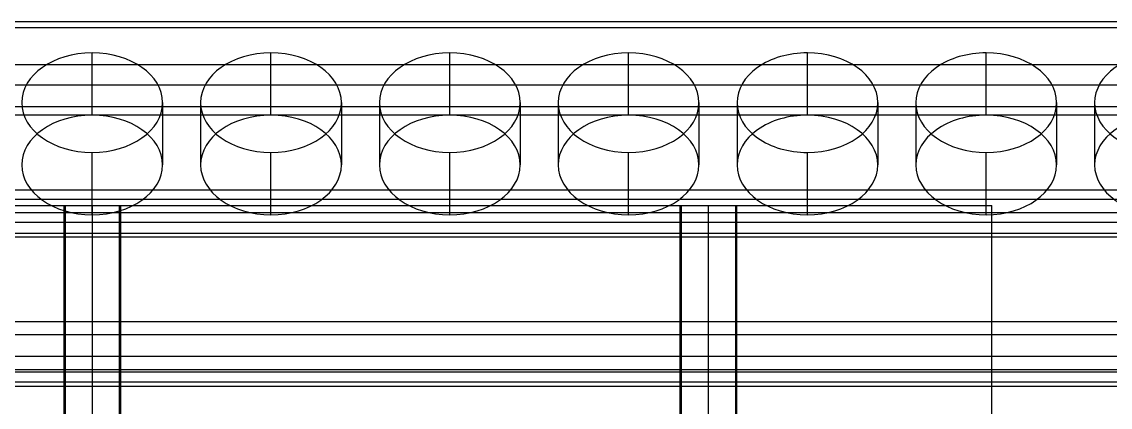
# Model space of a CAD drawing. Extents: x 0 to 290, y 0 to 931.
# Drawn here: x 176.74 to 207.66, y 698.67 to 709.62 of the extents above; entities that cross this region are included whole.
import ezdxf

# ---------------------------------------------------------------- set-up
doc = ezdxf.new("R2010")
doc.units = 0
doc.layers.add('-15N-THT. THIẾT BỊ ĐÓNG MỞ', color=40, linetype='CONTINUOUS')

# ---------------------------------------------------------------- blocks, each defined once
blk = doc.blocks.new('06 - N - SC VSD ATV630D55~D90N4')
at = {"layer": '-15N-THT. THIẾT BỊ ĐÓNG MỞ'}
for p, q in [((87.08, 243.921), (15.96, 243.921)), ((87.08, 243.746), (15.96, 243.746)), ((33.74, 241.271), (33.74, 243.038)), ((38.82, 241.271), (38.82, 243.038)), ((43.9, 241.271), (43.9, 243.038)), ((48.98, 241.271), (48.98, 243.038)), ((54.06, 241.271), (54.06, 243.038)), ((59.14, 241.271), (59.14, 243.038)), ((87.8, 242.7), (15.5, 242.7)), ((87.08, 242.119), (15.96, 242.119)), ((35.74, 241.624), (35.74, 239.856)), ((36.82, 241.624), (36.82, 239.856)), ((40.82, 241.624), (40.82, 239.856)), ((41.9, 241.624), (41.9, 239.856)), ((45.9, 241.624), (45.9, 239.856)), ((46.98, 241.624), (46.98, 239.856)), ((50.98, 241.624), (50.98, 239.856)), ((52.06, 241.624), (52.06, 239.856)), ((56.06, 241.624), (56.06, 239.856)), ((57.14, 241.624), (57.14, 239.856)), ((61.14, 241.624), (61.14, 239.856)), ((62.22, 241.624), (62.22, 239.856)), ((87.08, 241.506), (15.96, 241.506)), ((87.08, 241.271), (15.96, 241.271)), ((33.74, 238.442), (33.74, 240.21)), ((38.82, 238.442), (38.82, 240.21)), ((43.9, 238.442), (43.9, 240.21)), ((48.98, 238.442), (48.98, 240.21)), ((54.06, 238.442), (54.06, 240.21)), ((59.14, 238.442), (59.14, 240.21)), ((87.08, 239.136), (15.96, 239.136)), ((87.08, 238.877), (15.96, 238.877)), ((87.08, 238.495), (15.96, 238.495)), ((25.7, 238.7), (59.3, 238.7)), ((32.945, 221.7), (32.945, 238.7)), ((32.987, 221.7), (32.987, 238.7)), ((33.737, 238.7), (33.737, 221.7)), ((33.75, 221.7), (33.75, 238.7)), ((34.513, 221.7), (34.513, 238.7)), ((34.555, 221.7), (34.555, 238.7)), ((50.445, 221.7), (50.445, 238.7)), ((50.487, 221.7), (50.487, 238.7)), ((51.237, 238.7), (51.237, 221.7)), ((51.25, 221.7), (51.25, 238.7)), ((52.013, 238.7), (52.013, 221.7)), ((52.055, 221.7), (52.055, 238.7)), ((59.3, 238.7), (59.3, 238.7)), ((59.3, 221.7), (59.3, 238.7)), ((87.08, 238.218), (15.96, 238.218)), ((87.08, 237.908), (15.96, 237.908)), ((87.08, 237.806), (15.96, 237.806)), ((87.08, 235.402), (15.96, 235.402)), ((87.08, 235.027), (15.96, 235.027)), ((87.08, 234.412), (15.96, 234.412)), ((87.08, 234.037), (15.96, 234.037)), ((87.08, 233.966), (15.96, 233.966)), ((87.08, 233.683), (15.96, 233.683)), ((87.08, 233.563), (15.96, 233.563))]:
    blk.add_line(p, q, dxfattribs=at)
for centre, start_param, end_param in [((33.74, 241.624), 1.570798, 3.141593), ((33.74, 241.624), 0, 1.570796), ((38.82, 241.624), 1.570798, 3.141593), ((38.82, 241.624), 0, 1.570796), ((43.9, 241.624), 1.570798, 3.141593), ((43.9, 241.624), 0, 1.570796), ((48.98, 241.624), 1.570798, 3.141593), ((48.98, 241.624), 0, 1.570796), ((54.06, 241.624), 1.570796, 3.141593), ((54.06, 241.624), 0, 1.570796), ((59.14, 241.624), 1.570796, 3.141593), ((59.14, 241.624), 0, 1.570796), ((64.22, 241.624), 1.570796, 3.141593), ((33.74, 241.624), 3.141593, 4.712388), ((33.74, 241.624), -1.570796, 0), ((38.82, 241.624), 3.141593, 4.712388), ((38.82, 241.624), -1.570796, 0), ((43.9, 241.624), -3.141593, -1.570798), ((43.9, 241.624), -1.570796, 0), ((48.98, 241.624), 3.141593, 4.712388), ((48.98, 241.624), -1.570796, 0), ((54.06, 241.624), -3.141593, -1.570796), ((54.06, 241.624), -1.570796, 0), ((59.14, 241.624), 3.141593, 4.712389), ((59.14, 241.624), -1.570796, 0), ((64.22, 241.624), -3.141593, -1.570796), ((33.74, 239.856), 1.570798, 3.141593), ((33.74, 239.856), 0, 1.570796), ((38.82, 239.856), 1.570798, 3.141593), ((38.82, 239.856), 0, 1.570796), ((43.9, 239.856), 1.570798, 3.141593), ((43.9, 239.856), 0, 1.570796), ((48.98, 239.856), 1.570798, 3.141593), ((48.98, 239.856), 0, 1.570796), ((54.06, 239.856), 1.570796, 3.141593), ((54.06, 239.856), 0, 1.570796), ((59.14, 239.856), 1.570796, 3.141593), ((59.14, 239.856), 0, 1.570796), ((64.22, 239.856), 1.570796, 3.141593), ((33.74, 239.856), 3.141593, 4.712388), ((33.74, 239.856), -1.570796, 0), ((38.82, 239.856), 3.141593, 4.712388), ((38.82, 239.856), -1.570796, 0), ((43.9, 239.856), 3.141593, 4.712388), ((43.9, 239.856), -1.570796, 0), ((48.98, 239.856), 3.141593, 4.712388), ((48.98, 239.856), -1.570796, 0), ((54.06, 239.856), 3.141593, 4.712389), ((54.06, 239.856), -1.570796, 0), ((59.14, 239.856), 3.141593, 4.712389), ((59.14, 239.856), -1.570796, 0), ((64.22, 239.856), 3.141593, 4.712389)]:
    blk.add_ellipse(centre, major_axis=(2, 0), ratio=0.707107, start_param=start_param, end_param=end_param, dxfattribs=at)

msp = doc.modelspace()

# ---------------------------------------------------------------- block references
msp.add_blockref('06 - N - SC VSD ATV630D55~D90N4', (145, 465.7))

doc.saveas('drawing.dxf')
